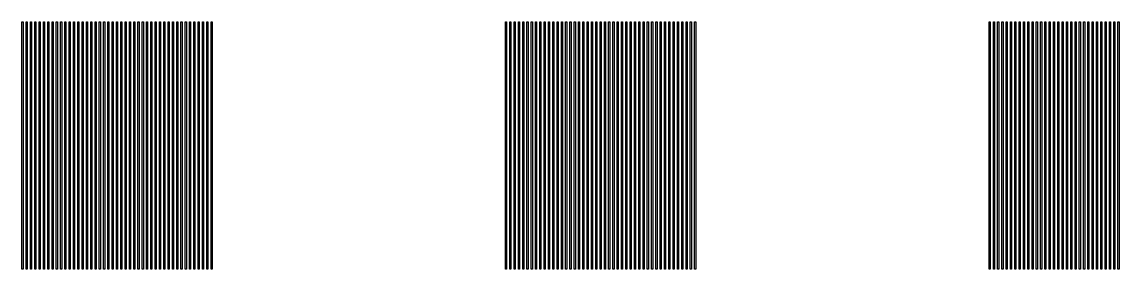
# Model space of a CAD drawing. Extents: x -25 to 122, y -49 to 104.
# Drawn here: x 1.39 to 11.79, y 3.41 to 5.76 of the extents above; entities that cross this region are included whole.
import ezdxf

# ---------------------------------------------------------------- set-up
doc = ezdxf.new("R2010")
doc.units = 0

msp = doc.modelspace()

# ---------------------------------------------------------------- linework, layer by layer
for p, q in [((1.39093, 3.41365), (1.39093, 5.75734)), ((1.39093, 5.75734), (1.40112, 5.75734)), ((1.40112, 5.75734), (1.40112, 3.41365)), ((1.4317, 3.41365), (1.4317, 5.75734)), ((1.4317, 5.75734), (1.44188, 5.75734)), ((1.44188, 5.75734), (1.44188, 3.41365)), ((1.47246, 3.41365), (1.47246, 5.75734)), ((1.47246, 5.75734), (1.48264, 5.75734)), ((1.48264, 5.75734), (1.48264, 3.41365)), ((1.51321, 3.41365), (1.51321, 5.75734)), ((1.51321, 5.75734), (1.52341, 5.75734)), ((1.52341, 5.75734), (1.52341, 3.41365)), ((1.55397, 3.41365), (1.55397, 5.75734)), ((1.55397, 5.75734), (1.56416, 5.75734)), ((1.56416, 5.75734), (1.56416, 3.41365)), ((1.59473, 3.41365), (1.59473, 5.75734)), ((1.59473, 5.75734), (1.60493, 5.75734)), ((1.60493, 5.75734), (1.60493, 3.41365)), ((1.6355, 3.41365), (1.6355, 5.75734)), ((1.6355, 5.75734), (1.64568, 5.75734)), ((1.64568, 5.75734), (1.64568, 3.41365)), ((1.67625, 3.41365), (1.67625, 5.75734)), ((1.67625, 5.75734), (1.68645, 5.75734)), ((1.68645, 5.75734), (1.68645, 3.41365)), ((1.71703, 3.41365), (1.71703, 5.75734)), ((1.71703, 5.75734), (1.7272, 5.75734)), ((1.7272, 5.75734), (1.7272, 3.41365)), ((1.75777, 3.41365), (1.75777, 5.75734)), ((1.75777, 5.75734), (1.76796, 5.75734)), ((1.76796, 5.75734), (1.76796, 3.41365)), ((1.79854, 3.41365), (1.79854, 5.75734)), ((1.79854, 5.75734), (1.80873, 5.75734)), ((1.80873, 5.75734), (1.80873, 3.41365)), ((1.83929, 3.41365), (1.83929, 5.75734)), ((1.83929, 5.75734), (1.84949, 5.75734)), ((1.84949, 5.75734), (1.84949, 3.41365)), ((1.88005, 3.41365), (1.88005, 5.75734)), ((1.88005, 5.75734), (1.89024, 5.75734)), ((1.89024, 5.75734), (1.89024, 3.41365)), ((1.92082, 3.41365), (1.92082, 5.75734)), ((1.92082, 5.75734), (1.931, 5.75734)), ((1.931, 5.75734), (1.931, 3.41365)), ((1.96156, 3.41365), (1.96156, 5.75734)), ((1.96156, 5.75734), (1.97177, 5.75734)), ((1.97177, 5.75734), (1.97177, 3.41365)), ((2.00233, 3.41365), (2.00233, 5.75734)), ((2.00233, 5.75734), (2.01253, 5.75734)), ((2.01253, 5.75734), (2.01253, 3.41365)), ((2.04309, 3.41365), (2.04309, 5.75734)), ((2.04309, 5.75734), (2.0533, 5.75734)), ((2.0533, 5.75734), (2.0533, 3.41365)), ((2.08386, 3.41365), (2.08386, 5.75734)), ((2.08386, 5.75734), (2.09404, 5.75734)), ((2.09404, 5.75734), (2.09404, 3.41365)), ((2.12462, 3.41365), (2.12462, 5.75734)), ((2.12462, 5.75734), (2.1348, 5.75734)), ((2.1348, 5.75734), (2.1348, 3.41365)), ((2.16537, 3.41365), (2.16537, 5.75734)), ((2.16537, 5.75734), (2.17557, 5.75734)), ((2.17557, 5.75734), (2.17557, 3.41365)), ((2.20613, 3.41365), (2.20613, 5.75734)), ((2.20613, 5.75734), (2.21632, 5.75734)), ((2.21632, 5.75734), (2.21632, 3.41365)), ((2.24689, 3.41365), (2.24689, 5.75734)), ((2.24689, 5.75734), (2.2571, 5.75734)), ((2.2571, 5.75734), (2.2571, 3.41365)), ((2.28766, 3.41365), (2.28766, 5.75734)), ((2.28766, 5.75734), (2.29782, 5.75734)), ((2.29782, 5.75734), (2.29782, 3.41365)), ((2.3284, 3.41365), (2.3284, 5.75734)), ((2.3284, 5.75734), (2.33859, 5.75734)), ((2.33859, 5.75734), (2.33859, 3.41365)), ((2.36917, 3.41365), (2.36917, 5.75734)), ((2.36917, 5.75734), (2.37935, 5.75734)), ((2.37935, 5.75734), (2.37935, 3.41365)), ((2.40991, 3.41365), (2.40991, 5.75734)), ((2.40991, 5.75734), (2.42012, 5.75734)), ((2.42012, 5.75734), (2.42012, 3.41365)), ((2.45068, 3.41365), (2.45068, 5.75734)), ((2.45068, 5.75734), (2.46088, 5.75734)), ((2.46088, 5.75734), (2.46088, 3.41365)), ((2.49144, 3.41365), (2.49144, 5.75734)), ((2.49144, 5.75734), (2.50162, 5.75734)), ((2.50162, 5.75734), (2.50162, 3.41365)), ((2.5322, 3.41365), (2.5322, 5.75734)), ((2.5322, 5.75734), (2.54239, 5.75734)), ((2.54239, 5.75734), (2.54239, 3.41365)), ((2.57297, 3.41365), (2.57297, 5.75734)), ((2.57297, 5.75734), (2.58315, 5.75734)), ((2.58315, 5.75734), (2.58315, 3.41365)), ((2.61371, 3.41365), (2.61371, 5.75734)), ((2.61371, 5.75734), (2.62392, 5.75734)), ((2.62392, 5.75734), (2.62392, 3.41365)), ((2.65448, 3.41365), (2.65448, 5.75734)), ((2.65448, 5.75734), (2.66467, 5.75734)), ((2.66467, 5.75734), (2.66467, 3.41365)), ((2.69524, 3.41365), (2.69524, 5.75734)), ((2.69524, 5.75734), (2.70543, 5.75734)), ((2.70543, 5.75734), (2.70543, 3.41365)), ((2.73601, 3.41365), (2.73601, 5.75734)), ((2.73601, 5.75734), (2.74619, 5.75734)), ((2.74619, 5.75734), (2.74619, 3.41365)), ((2.77676, 3.41365), (2.77676, 5.75734)), ((2.77676, 5.75734), (2.78694, 5.75734)), ((2.78694, 5.75734), (2.78694, 3.41365)), ((2.81752, 3.41365), (2.81752, 5.75734)), ((2.81752, 5.75734), (2.82771, 5.75734)), ((2.82771, 5.75734), (2.82771, 3.41365)), ((2.85828, 3.41365), (2.85828, 5.75734)), ((2.85828, 5.75734), (2.86847, 5.75734)), ((2.86847, 5.75734), (2.86847, 3.41365)), ((2.89903, 3.41365), (2.89903, 5.75734)), ((2.89903, 5.75734), (2.90923, 5.75734)), ((2.90923, 5.75734), (2.90923, 3.41365)), ((2.9398, 3.41365), (2.9398, 5.75734)), ((2.9398, 5.75734), (2.94998, 5.75734)), ((2.94998, 5.75734), (2.94998, 3.41365)), ((2.98056, 3.41365), (2.98056, 5.75734)), ((2.98056, 5.75734), (2.99075, 5.75734)), ((2.99075, 5.75734), (2.99075, 3.41365)), ((3.02132, 3.41365), (3.02132, 5.75734)), ((3.02132, 5.75734), (3.03151, 5.75734)), ((3.03151, 5.75734), (3.03151, 3.41365)), ((3.06207, 3.41365), (3.06207, 5.75734)), ((3.06207, 5.75734), (3.07228, 5.75734)), ((3.07228, 5.75734), (3.07228, 3.41365)), ((3.10284, 3.41365), (3.10284, 5.75734)), ((3.10284, 5.75734), (3.11304, 5.75734)), ((3.11304, 5.75734), (3.11304, 3.41365)), ((3.1436, 3.41365), (3.1436, 5.75734)), ((3.1436, 5.75734), (3.15378, 5.75734)), ((3.15378, 5.75734), (3.15378, 3.41365)), ((3.18437, 3.41365), (3.18437, 5.75734)), ((3.18437, 5.75734), (3.19455, 5.75734)), ((3.19455, 5.75734), (3.19455, 3.41365)), ((5.97644, 3.41365), (5.97644, 5.75734)), ((5.97644, 5.75734), (5.98662, 5.75734)), ((5.98662, 5.75734), (5.98662, 3.41365)), ((6.0172, 3.41365), (6.0172, 5.75734)), ((6.0172, 5.75734), (6.02739, 5.75734)), ((6.02739, 5.75734), (6.02739, 3.41365)), ((6.05795, 3.41365), (6.05795, 5.75734)), ((6.05795, 5.75734), (6.06815, 5.75734)), ((6.06815, 5.75734), (6.06815, 3.41365)), ((6.09871, 3.41365), (6.09871, 5.75734)), ((6.09871, 5.75734), (6.1089, 5.75734)), ((6.1089, 5.75734), (6.1089, 3.41365)), ((6.13948, 3.41365), (6.13948, 5.75734)), ((6.13948, 5.75734), (6.14966, 5.75734)), ((6.14966, 5.75734), (6.14966, 3.41365)), ((6.18024, 3.41365), (6.18024, 5.75734)), ((6.18024, 5.75734), (6.19043, 5.75734)), ((6.19043, 5.75734), (6.19043, 3.41365)), ((6.22099, 3.41365), (6.22099, 5.75734)), ((6.22099, 5.75734), (6.23119, 5.75734)), ((6.23119, 5.75734), (6.23119, 3.41365)), ((6.26175, 3.41365), (6.26175, 5.75734)), ((6.26175, 5.75734), (6.27196, 5.75734)), ((6.27196, 5.75734), (6.27196, 3.41365)), ((6.30252, 3.41365), (6.30252, 5.75734)), ((6.30252, 5.75734), (6.3127, 5.75734)), ((6.3127, 5.75734), (6.3127, 3.41365)), ((6.34328, 3.41365), (6.34328, 5.75734)), ((6.34328, 5.75734), (6.35345, 5.75734)), ((6.35345, 5.75734), (6.35345, 3.41365)), ((6.38405, 3.41365), (6.38405, 5.75734)), ((6.38405, 5.75734), (6.39423, 5.75734)), ((6.39423, 5.75734), (6.39423, 3.41365)), ((6.42479, 3.41365), (6.42479, 5.75734)), ((6.42479, 5.75734), (6.43498, 5.75734)), ((6.43498, 5.75734), (6.43498, 3.41365)), ((6.46555, 3.41365), (6.46555, 5.75734)), ((6.46555, 5.75734), (6.47575, 5.75734)), ((6.47575, 5.75734), (6.47575, 3.41365)), ((6.50632, 3.41365), (6.50632, 5.75734)), ((6.50632, 5.75734), (6.51649, 5.75734)), ((6.51649, 5.75734), (6.51649, 3.41365)), ((6.54707, 3.41365), (6.54707, 5.75734)), ((6.54707, 5.75734), (6.55727, 5.75734)), ((6.55727, 5.75734), (6.55727, 3.41365)), ((6.58784, 3.41365), (6.58784, 5.75734)), ((6.58784, 5.75734), (6.59802, 5.75734)), ((6.59802, 5.75734), (6.59802, 3.41365)), ((6.62859, 3.41365), (6.62859, 5.75734)), ((6.62859, 5.75734), (6.63879, 5.75734)), ((6.63879, 5.75734), (6.63879, 3.41365)), ((6.66936, 3.41365), (6.66936, 5.75734)), ((6.66936, 5.75734), (6.67955, 5.75734)), ((6.67955, 5.75734), (6.67955, 3.41365)), ((6.71011, 3.41365), (6.71011, 5.75734)), ((6.71011, 5.75734), (6.72029, 5.75734)), ((6.72029, 5.75734), (6.72029, 3.41365)), ((6.75087, 3.41365), (6.75087, 5.75734)), ((6.75087, 5.75734), (6.76106, 5.75734)), ((6.76106, 5.75734), (6.76106, 3.41365)), ((6.79164, 3.41365), (6.79164, 5.75734)), ((6.79164, 5.75734), (6.80182, 5.75734)), ((6.80182, 5.75734), (6.80182, 3.41365)), ((6.83238, 3.41365), (6.83238, 5.75734)), ((6.83238, 5.75734), (6.84259, 5.75734)), ((6.84259, 5.75734), (6.84259, 3.41365)), ((6.87315, 3.41365), (6.87315, 5.75734)), ((6.87315, 5.75734), (6.88333, 5.75734)), ((6.88333, 5.75734), (6.88333, 3.41365)), ((6.91389, 3.41365), (6.91389, 5.75734)), ((6.91389, 5.75734), (6.9241, 5.75734)), ((6.9241, 5.75734), (6.9241, 3.41365)), ((6.95467, 3.41365), (6.95467, 5.75734)), ((6.95467, 5.75734), (6.96484, 5.75734)), ((6.96484, 5.75734), (6.96484, 3.41365)), ((6.99542, 3.41365), (6.99542, 5.75734)), ((6.99542, 5.75734), (7.00562, 5.75734)), ((7.00562, 5.75734), (7.00562, 3.41365)), ((7.03618, 3.41365), (7.03618, 5.75734)), ((7.03618, 5.75734), (7.04637, 5.75734)), ((7.04637, 5.75734), (7.04637, 3.41365)), ((7.07693, 3.41365), (7.07693, 5.75734)), ((7.07693, 5.75734), (7.08713, 5.75734)), ((7.08713, 5.75734), (7.08713, 3.41365)), ((7.11769, 3.41365), (7.11769, 5.75734)), ((7.11769, 5.75734), (7.1279, 5.75734)), ((7.1279, 5.75734), (7.1279, 3.41365)), ((7.15846, 3.41365), (7.15846, 5.75734)), ((7.15846, 5.75734), (7.16864, 5.75734)), ((7.16864, 5.75734), (7.16864, 3.41365)), ((7.19922, 3.41365), (7.19922, 5.75734)), ((7.19922, 5.75734), (7.20941, 5.75734)), ((7.20941, 5.75734), (7.20941, 3.41365)), ((7.23999, 3.41365), (7.23999, 5.75734)), ((7.23999, 5.75734), (7.25017, 5.75734)), ((7.25017, 5.75734), (7.25017, 3.41365)), ((7.28073, 3.41365), (7.28073, 5.75734)), ((7.28073, 5.75734), (7.29094, 5.75734)), ((7.29094, 5.75734), (7.29094, 3.41365)), ((7.3215, 3.41365), (7.3215, 5.75734)), ((7.3215, 5.75734), (7.3317, 5.75734)), ((7.3317, 5.75734), (7.3317, 3.41365)), ((7.36226, 3.41365), (7.36226, 5.75734)), ((7.36226, 5.75734), (7.37244, 5.75734)), ((7.37244, 5.75734), (7.37244, 3.41365)), ((7.40303, 3.41365), (7.40303, 5.75734)), ((7.40303, 5.75734), (7.41321, 5.75734)), ((7.41321, 5.75734), (7.41321, 3.41365)), ((7.44379, 3.41365), (7.44379, 5.75734)), ((7.44379, 5.75734), (7.45396, 5.75734)), ((7.45396, 5.75734), (7.45396, 3.41365)), ((7.48453, 3.41365), (7.48453, 5.75734)), ((7.48453, 5.75734), (7.49474, 5.75734)), ((7.49474, 5.75734), (7.49474, 3.41365)), ((7.5253, 3.41365), (7.5253, 5.75734)), ((7.5253, 5.75734), (7.53549, 5.75734)), ((7.53549, 5.75734), (7.53549, 3.41365)), ((7.56606, 3.41365), (7.56606, 5.75734)), ((7.56606, 5.75734), (7.57625, 5.75734)), ((7.57625, 5.75734), (7.57625, 3.41365)), ((7.60683, 3.41365), (7.60683, 5.75734)), ((7.60683, 5.75734), (7.617, 5.75734)), ((7.617, 5.75734), (7.617, 3.41365)), ((7.64758, 3.41365), (7.64758, 5.75734)), ((7.64758, 5.75734), (7.65778, 5.75734)), ((7.65778, 5.75734), (7.65778, 3.41365)), ((7.68834, 3.41365), (7.68834, 5.75734)), ((7.68834, 5.75734), (7.69853, 5.75734)), ((7.69853, 5.75734), (7.69853, 3.41365)), ((7.7291, 3.41365), (7.7291, 5.75734)), ((7.7291, 5.75734), (7.73929, 5.75734)), ((7.73929, 5.75734), (7.73929, 3.41365)), ((7.76987, 3.41365), (7.76987, 5.75734)), ((7.76987, 5.75734), (7.78004, 5.75734)), ((7.78004, 5.75734), (7.78004, 3.41365)), ((10.5619, 3.41365), (10.5619, 5.75734)), ((10.5619, 5.75734), (10.5721, 5.75734)), ((10.5721, 5.75734), (10.5721, 3.41365)), ((10.6027, 3.41365), (10.6027, 5.75734)), ((10.6027, 5.75734), (10.6129, 5.75734)), ((10.6129, 5.75734), (10.6129, 3.41365)), ((10.6434, 3.41365), (10.6434, 5.75734)), ((10.6434, 5.75734), (10.6536, 5.75734)), ((10.6536, 5.75734), (10.6536, 3.41365)), ((10.6842, 3.41365), (10.6842, 5.75734)), ((10.6842, 5.75734), (10.6944, 5.75734)), ((10.6944, 5.75734), (10.6944, 3.41365)), ((10.725, 3.41365), (10.725, 5.75734)), ((10.725, 5.75734), (10.7352, 5.75734)), ((10.7352, 5.75734), (10.7352, 3.41365)), ((10.7657, 3.41365), (10.7657, 5.75734)), ((10.7657, 5.75734), (10.7759, 5.75734)), ((10.7759, 5.75734), (10.7759, 3.41365)), ((10.8065, 3.41365), (10.8065, 5.75734)), ((10.8065, 5.75734), (10.8167, 5.75734)), ((10.8167, 5.75734), (10.8167, 3.41365)), ((10.8472, 3.41365), (10.8472, 5.75734)), ((10.8472, 5.75734), (10.8575, 5.75734)), ((10.8575, 5.75734), (10.8575, 3.41365)), ((10.888, 3.41365), (10.888, 5.75734)), ((10.888, 5.75734), (10.8982, 5.75734)), ((10.8982, 5.75734), (10.8982, 3.41365)), ((10.9288, 3.41365), (10.9288, 5.75734)), ((10.9288, 5.75734), (10.939, 5.75734)), ((10.939, 5.75734), (10.939, 3.41365)), ((10.9695, 3.41365), (10.9695, 5.75734)), ((10.9695, 5.75734), (10.9797, 5.75734)), ((10.9797, 5.75734), (10.9797, 3.41365)), ((11.0103, 3.41365), (11.0103, 5.75734)), ((11.0103, 5.75734), (11.0205, 5.75734)), ((11.0205, 5.75734), (11.0205, 3.41365)), ((11.0511, 3.41365), (11.0511, 5.75734)), ((11.0511, 5.75734), (11.0612, 5.75734)), ((11.0612, 5.75734), (11.0612, 3.41365)), ((11.0918, 3.41365), (11.0918, 5.75734)), ((11.0918, 5.75734), (11.102, 5.75734)), ((11.102, 5.75734), (11.102, 3.41365)), ((11.1326, 3.41365), (11.1326, 5.75734)), ((11.1326, 5.75734), (11.1428, 5.75734)), ((11.1428, 5.75734), (11.1428, 3.41365)), ((11.1733, 3.41365), (11.1733, 5.75734)), ((11.1733, 5.75734), (11.1835, 5.75734)), ((11.1835, 5.75734), (11.1835, 3.41365)), ((11.2141, 3.41365), (11.2141, 5.75734)), ((11.2141, 5.75734), (11.2243, 5.75734)), ((11.2243, 5.75734), (11.2243, 3.41365)), ((11.2549, 3.41365), (11.2549, 5.75734)), ((11.2549, 5.75734), (11.265, 5.75734)), ((11.265, 5.75734), (11.265, 3.41365)), ((11.2956, 3.41365), (11.2956, 5.75734)), ((11.2956, 5.75734), (11.3058, 5.75734)), ((11.3058, 5.75734), (11.3058, 3.41365)), ((11.3364, 3.41365), (11.3364, 5.75734)), ((11.3364, 5.75734), (11.3466, 5.75734)), ((11.3466, 5.75734), (11.3466, 3.41365)), ((11.3771, 3.41365), (11.3771, 5.75734)), ((11.3771, 5.75734), (11.3873, 5.75734)), ((11.3873, 5.75734), (11.3873, 3.41365)), ((11.4179, 3.41365), (11.4179, 5.75734)), ((11.4179, 5.75734), (11.4281, 5.75734)), ((11.4281, 5.75734), (11.4281, 3.41365)), ((11.4587, 3.41365), (11.4587, 5.75734)), ((11.4587, 5.75734), (11.4688, 5.75734)), ((11.4688, 5.75734), (11.4688, 3.41365)), ((11.4994, 3.41365), (11.4994, 5.75734)), ((11.4994, 5.75734), (11.5096, 5.75734)), ((11.5096, 5.75734), (11.5096, 3.41365)), ((11.5402, 3.41365), (11.5402, 5.75734)), ((11.5402, 5.75734), (11.5504, 5.75734)), ((11.5504, 5.75734), (11.5504, 3.41365)), ((11.5809, 3.41365), (11.5809, 5.75734)), ((11.5809, 5.75734), (11.5911, 5.75734)), ((11.5911, 5.75734), (11.5911, 3.41365)), ((11.6217, 3.41365), (11.6217, 5.75734)), ((11.6217, 5.75734), (11.6319, 5.75734)), ((11.6319, 5.75734), (11.6319, 3.41365)), ((11.6624, 3.41365), (11.6624, 5.75734)), ((11.6624, 5.75734), (11.6726, 5.75734)), ((11.6726, 5.75734), (11.6726, 3.41365)), ((11.7032, 3.41365), (11.7032, 5.75734)), ((11.7032, 5.75734), (11.7134, 5.75734)), ((11.7134, 5.75734), (11.7134, 3.41365)), ((11.744, 3.41365), (11.744, 5.75734)), ((11.744, 5.75734), (11.7542, 5.75734)), ((11.7542, 5.75734), (11.7542, 3.41365)), ((11.7847, 3.41365), (11.7847, 5.75734)), ((11.7847, 5.75734), (11.7949, 5.75734)), ((11.7949, 5.75734), (11.7949, 3.41365)), ((1.40112, 3.41365), (1.39093, 3.41365)), ((1.44188, 3.41365), (1.4317, 3.41365)), ((1.48264, 3.41365), (1.47246, 3.41365)), ((1.52341, 3.41365), (1.51321, 3.41365)), ((1.56416, 3.41365), (1.55397, 3.41365)), ((1.60493, 3.41365), (1.59473, 3.41365)), ((1.64568, 3.41365), (1.6355, 3.41365)), ((1.68645, 3.41365), (1.67625, 3.41365)), ((1.7272, 3.41365), (1.71703, 3.41365)), ((1.76796, 3.41365), (1.75777, 3.41365)), ((1.80873, 3.41365), (1.79854, 3.41365)), ((1.84949, 3.41365), (1.83929, 3.41365)), ((1.89024, 3.41365), (1.88005, 3.41365)), ((1.931, 3.41365), (1.92082, 3.41365)), ((1.97177, 3.41365), (1.96156, 3.41365)), ((2.01253, 3.41365), (2.00233, 3.41365)), ((2.0533, 3.41365), (2.04309, 3.41365)), ((2.09404, 3.41365), (2.08386, 3.41365)), ((2.1348, 3.41365), (2.12462, 3.41365)), ((2.17557, 3.41365), (2.16537, 3.41365)), ((2.21632, 3.41365), (2.20613, 3.41365)), ((2.2571, 3.41365), (2.24689, 3.41365)), ((2.29782, 3.41365), (2.28766, 3.41365)), ((2.33859, 3.41365), (2.3284, 3.41365)), ((2.37935, 3.41365), (2.36917, 3.41365)), ((2.42012, 3.41365), (2.40991, 3.41365)), ((2.46088, 3.41365), (2.45068, 3.41365)), ((2.50162, 3.41365), (2.49144, 3.41365)), ((2.54239, 3.41365), (2.5322, 3.41365)), ((2.58315, 3.41365), (2.57297, 3.41365)), ((2.62392, 3.41365), (2.61371, 3.41365)), ((2.66467, 3.41365), (2.65448, 3.41365)), ((2.70543, 3.41365), (2.69524, 3.41365)), ((2.74619, 3.41365), (2.73601, 3.41365)), ((2.78694, 3.41365), (2.77676, 3.41365)), ((2.82771, 3.41365), (2.81752, 3.41365)), ((2.86847, 3.41365), (2.85828, 3.41365)), ((2.90923, 3.41365), (2.89903, 3.41365)), ((2.94998, 3.41365), (2.9398, 3.41365)), ((2.99075, 3.41365), (2.98056, 3.41365)), ((3.03151, 3.41365), (3.02132, 3.41365)), ((3.07228, 3.41365), (3.06207, 3.41365)), ((3.11304, 3.41365), (3.10284, 3.41365)), ((3.15378, 3.41365), (3.1436, 3.41365)), ((3.19455, 3.41365), (3.18437, 3.41365)), ((5.98662, 3.41365), (5.97644, 3.41365)), ((6.02739, 3.41365), (6.0172, 3.41365)), ((6.06815, 3.41365), (6.05795, 3.41365)), ((6.1089, 3.41365), (6.09871, 3.41365)), ((6.14966, 3.41365), (6.13948, 3.41365)), ((6.19043, 3.41365), (6.18024, 3.41365)), ((6.23119, 3.41365), (6.22099, 3.41365)), ((6.27196, 3.41365), (6.26175, 3.41365)), ((6.3127, 3.41365), (6.30252, 3.41365)), ((6.35345, 3.41365), (6.34328, 3.41365)), ((6.39423, 3.41365), (6.38405, 3.41365)), ((6.43498, 3.41365), (6.42479, 3.41365)), ((6.47575, 3.41365), (6.46555, 3.41365)), ((6.51649, 3.41365), (6.50632, 3.41365)), ((6.55727, 3.41365), (6.54707, 3.41365)), ((6.59802, 3.41365), (6.58784, 3.41365)), ((6.63879, 3.41365), (6.62859, 3.41365)), ((6.67955, 3.41365), (6.66936, 3.41365)), ((6.72029, 3.41365), (6.71011, 3.41365)), ((6.76106, 3.41365), (6.75087, 3.41365)), ((6.80182, 3.41365), (6.79164, 3.41365)), ((6.84259, 3.41365), (6.83238, 3.41365)), ((6.88333, 3.41365), (6.87315, 3.41365)), ((6.9241, 3.41365), (6.91389, 3.41365)), ((6.96484, 3.41365), (6.95467, 3.41365)), ((7.00562, 3.41365), (6.99542, 3.41365)), ((7.04637, 3.41365), (7.03618, 3.41365)), ((7.08713, 3.41365), (7.07693, 3.41365)), ((7.1279, 3.41365), (7.11769, 3.41365)), ((7.16864, 3.41365), (7.15846, 3.41365)), ((7.20941, 3.41365), (7.19922, 3.41365)), ((7.25017, 3.41365), (7.23999, 3.41365)), ((7.29094, 3.41365), (7.28073, 3.41365)), ((7.3317, 3.41365), (7.3215, 3.41365)), ((7.37244, 3.41365), (7.36226, 3.41365)), ((7.41321, 3.41365), (7.40303, 3.41365)), ((7.45396, 3.41365), (7.44379, 3.41365)), ((7.49474, 3.41365), (7.48453, 3.41365)), ((7.53549, 3.41365), (7.5253, 3.41365)), ((7.57625, 3.41365), (7.56606, 3.41365)), ((7.617, 3.41365), (7.60683, 3.41365)), ((7.65778, 3.41365), (7.64758, 3.41365)), ((7.69853, 3.41365), (7.68834, 3.41365)), ((7.73929, 3.41365), (7.7291, 3.41365)), ((7.78004, 3.41365), (7.76987, 3.41365)), ((10.5721, 3.41365), (10.5619, 3.41365)), ((10.6129, 3.41365), (10.6027, 3.41365)), ((10.6536, 3.41365), (10.6434, 3.41365)), ((10.6944, 3.41365), (10.6842, 3.41365)), ((10.7352, 3.41365), (10.725, 3.41365)), ((10.7759, 3.41365), (10.7657, 3.41365)), ((10.8167, 3.41365), (10.8065, 3.41365)), ((10.8575, 3.41365), (10.8472, 3.41365)), ((10.8982, 3.41365), (10.888, 3.41365)), ((10.939, 3.41365), (10.9288, 3.41365)), ((10.9797, 3.41365), (10.9695, 3.41365)), ((11.0205, 3.41365), (11.0103, 3.41365)), ((11.0612, 3.41365), (11.0511, 3.41365)), ((11.102, 3.41365), (11.0918, 3.41365)), ((11.1428, 3.41365), (11.1326, 3.41365)), ((11.1835, 3.41365), (11.1733, 3.41365)), ((11.2243, 3.41365), (11.2141, 3.41365)), ((11.265, 3.41365), (11.2549, 3.41365)), ((11.3058, 3.41365), (11.2956, 3.41365)), ((11.3466, 3.41365), (11.3364, 3.41365)), ((11.3873, 3.41365), (11.3771, 3.41365)), ((11.4281, 3.41365), (11.4179, 3.41365)), ((11.4688, 3.41365), (11.4587, 3.41365)), ((11.5096, 3.41365), (11.4994, 3.41365)), ((11.5504, 3.41365), (11.5402, 3.41365)), ((11.5911, 3.41365), (11.5809, 3.41365)), ((11.6319, 3.41365), (11.6217, 3.41365)), ((11.6726, 3.41365), (11.6624, 3.41365)), ((11.7134, 3.41365), (11.7032, 3.41365)), ((11.7542, 3.41365), (11.744, 3.41365)), ((11.7949, 3.41365), (11.7847, 3.41365))]:
    msp.add_line(p, q)

doc.saveas('drawing.dxf')
